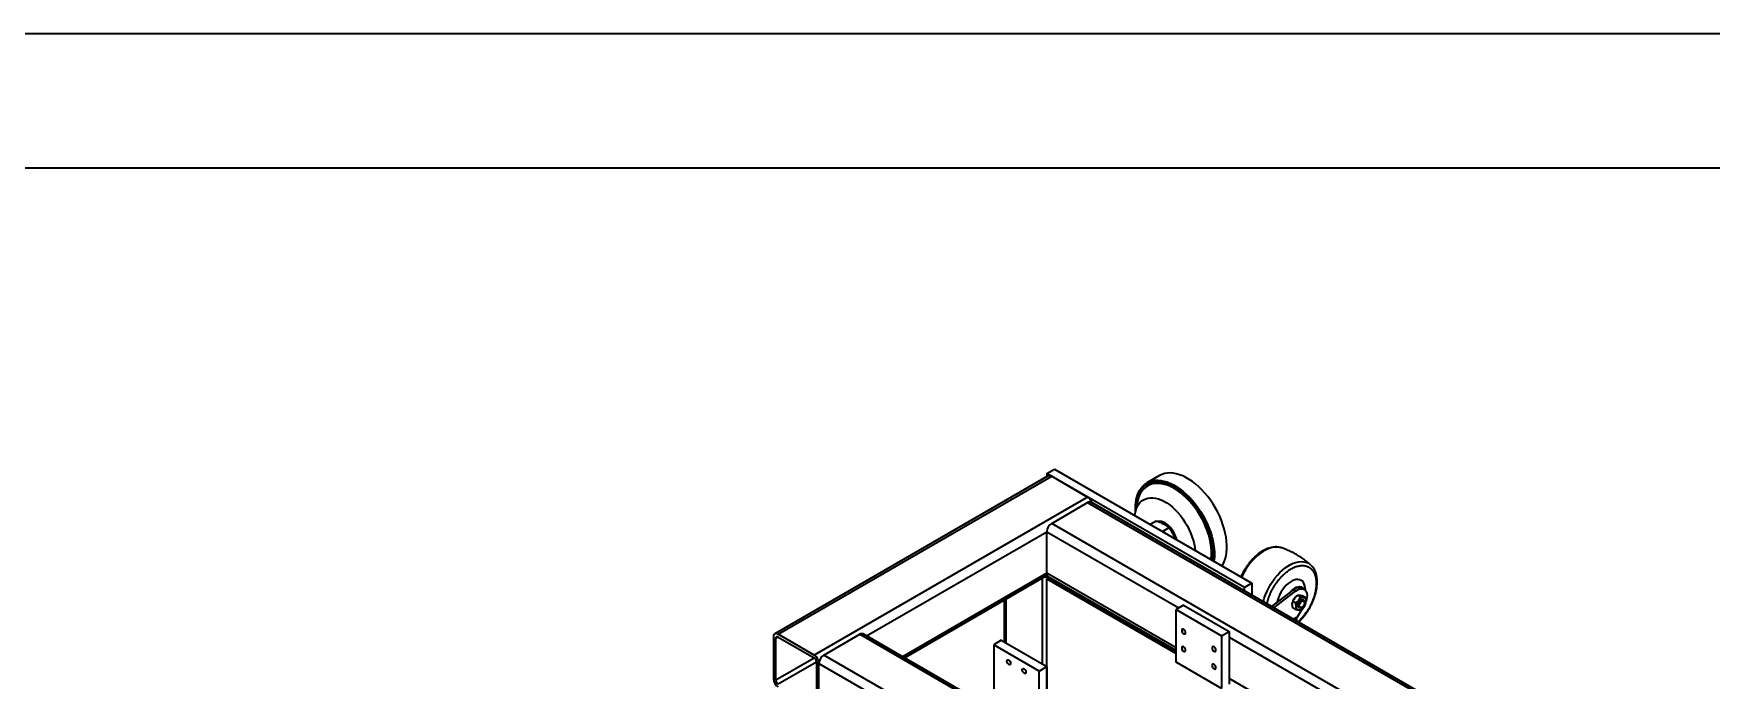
# Model space of a CAD drawing. Header units: millimetres. Extents: x 5960 to 13385, y 4099 to 9349.
# Drawn here: x 10098 to 11660, y 8748 to 9349 of the extents above; entities that cross this region are included whole.
import ezdxf

# ---------------------------------------------------------------- set-up
doc = ezdxf.new("R2010")
doc.units = ezdxf.units.MM
doc.layers.add('粗实线', color=7, linetype='Continuous', lineweight=35)

msp = doc.modelspace()

# ---------------------------------------------------------------- linework, layer by layer
at = {"color": 7, "linetype": 'Continuous', "lineweight": 35}
for p, q in [((11042.777, 8937.821), (10788.218, 8790.867)), ((10791.418, 8790.55), (11045.976, 8937.504)), ((11041.451, 8940.116), (11048.522, 8944.198)), ((11041.451, 8940.116), (11041.451, 8937.055)), ((11225.299, 8833.983), (11041.451, 8940.116)), ((11045.976, 8937.504), (11079.352, 8918.237)), ((11048.522, 8944.198), (11232.37, 8838.065)), ((11146.268, 8938.197), (11134.601, 8931.462)), ((11079.352, 8918.237), (10824.793, 8771.283)), ((11045.976, 8893.744), (11079.352, 8913.012)), ((11079.352, 8913.012), (12691.555, 7982.306)), ((12694.755, 7982.623), (11082.552, 8913.328)), ((11125.847, 8914.065), (11123.745, 8903.908)), ((11123.829, 8907.654), (11123.829, 8906.838)), ((12658.18, 7963.039), (11045.976, 8893.744)), ((11143.084, 8895.928), (11137.61, 8892.769)), ((11149.042, 8886.169), (11155.306, 8889.785)), ((11041.451, 8847.365), (11041.451, 8885.906)), ((11159.523, 8882.414), (11160.589, 8879.503)), ((10908.876, 8768.667), (11041.858, 8845.435)), ((11042.512, 8842.752), (11041.451, 8842.139)), ((11041.451, 8842.139), (11161.659, 8772.745)), ((11041.451, 8703.358), (11041.451, 8842.139)), ((11042.512, 8842.752), (11161.659, 8773.969)), ((11042.777, 8844.435), (11161.659, 8775.806)), ((11287.239, 8854.927), (11287.424, 8854.751)), ((11070.795, 8827.673), (11071.879, 8827.047)), ((11232.37, 8838.065), (11225.299, 8833.983)), ((11225.299, 8830.922), (11225.299, 8833.983)), ((11232.37, 8838.065), (11232.37, 8826.84)), ((11267.638, 8829.476), (11250.651, 8816.287)), ((11252.772, 8815.062), (11272.88, 8830.675)), ((11270.759, 8831.9), (11267.638, 8829.476)), ((11272.88, 8830.675), (11270.759, 8831.9)), ((11275.152, 8826.834), (11274.442, 8826.423)), ((11277.479, 8825.492), (11275.154, 8826.834)), ((11280.942, 8832.375), (11278.821, 8833.599)), ((11279.75, 8826.423), (11282.076, 8825.081)), ((11282.044, 8831.473), (11282.044, 8832.036)), ((11001.676, 8822.238), (11001.676, 8783.447)), ((11081.226, 8820.402), (11081.226, 8822.238)), ((11168.73, 8817.655), (11161.659, 8813.573)), ((11161.659, 8813.573), (11204.086, 8789.081)), ((11161.659, 8764.581), (11161.659, 8813.573)), ((11168.73, 8817.655), (11211.157, 8793.163)), ((11272.883, 8819.774), (11270.558, 8821.117)), ((11272.883, 8813.646), (11270.558, 8814.988)), ((11279.061, 8814.244), (11274.397, 8806.536)), ((11276.191, 8815.489), (11276.544, 8815.284)), ((11277.481, 8813.235), (11278.191, 8813.646)), ((11278.544, 8815.483), (11278.898, 8815.687)), ((11280.544, 8822.213), (11280.19, 8822.417)), ((11281.372, 8819.973), (11281.372, 8820.381)), ((11204.086, 8789.081), (11211.157, 8793.163)), ((11211.157, 8793.163), (11211.157, 8744.17)), ((11274.397, 8806.536), (11270.97, 8804.557)), ((10786.893, 8787.937), (10786.893, 8749.396)), ((10789.155, 8748.09), (10789.155, 8786.631)), ((10824.793, 8771.283), (10791.418, 8790.55)), ((10791.418, 8787.937), (10824.793, 8768.67)), ((10833.844, 8771.283), (10867.22, 8790.55)), ((10867.22, 8790.55), (12479.423, 7859.845)), ((12482.623, 7860.162), (10870.42, 8790.867)), ((10999.025, 8784.978), (10991.954, 8780.895)), ((11034.38, 8756.403), (10991.954, 8780.895)), ((10991.954, 8780.895), (10991.954, 8731.903)), ((10999.025, 8784.978), (11041.451, 8760.485)), ((11204.086, 8789.081), (11204.086, 8740.088)), ((10827.056, 8764.751), (10827.056, 8726.21)), ((10829.319, 8724.904), (10829.319, 8763.445)), ((10829.319, 8763.445), (12441.522, 7832.739)), ((12446.048, 7840.578), (10833.844, 8771.283)), ((11204.086, 8740.088), (11161.659, 8764.581)), ((11034.38, 8756.403), (11041.451, 8760.485)), ((11034.38, 8707.44), (11034.38, 8756.403)), ((11041.451, 8760.485), (11041.451, 8711.493))]:
    msp.add_line(p, q, dxfattribs=at)
at = {"color": 8, "linetype": 'Continuous', "lineweight": 35}
for p, q in [((10873.62, 8789.019), (11041.451, 8885.906)), ((11041.451, 8885.906), (11164.204, 8815.042)), ((11041.451, 8847.365), (10907.001, 8769.749)), ((11036.926, 8842.588), (11036.926, 8763.098)), ((11161.659, 8777.971), (11041.451, 8847.365)), ((11045.976, 8840.751), (11045.976, 8842.588)), ((11003.55, 8782.365), (11003.55, 8823.321)), ((11079.352, 8823.321), (11079.352, 8821.484)), ((10791.418, 8787.937), (10789.155, 8786.631)), ((11211.157, 8787.937), (11534.551, 8601.246)), ((10789.155, 8748.09), (10824.799, 8768.667)), ((10827.056, 8764.744), (10791.418, 8744.171)), ((11501.17, 8581.975), (11211.157, 8749.396))]:
    msp.add_line(p, q, dxfattribs=at)
at = {"color": 7, "linetype": 'Continuous', "lineweight": 35, "flags": 128}
for points in [[(11123.829, 8907.654), (11123.867, 8909.572), (11124.131, 8912.915), (11124.645, 8916.078), (11125.404, 8919.038), (11126.403, 8921.775), (11127.636, 8924.271), (11129.094, 8926.508), (11130.767, 8928.472), (11132.644, 8930.148), (11134.712, 8931.526), (11136.957, 8932.595), (11139.363, 8933.35), (11141.915, 8933.783), (11144.594, 8933.894), (11147.382, 8933.68), (11150.261, 8933.143), (11153.21, 8932.287), (11156.209, 8931.118), (11159.239, 8929.643), (11162.278, 8927.874), (11165.306, 8925.821), (11168.301, 8923.499), (11171.244, 8920.924), (11174.114, 8918.113), (11176.891, 8915.086), (11179.558, 8911.863), (11182.095, 8908.466), (11184.485, 8904.919), (11186.712, 8901.245), (11188.76, 8897.471), (11190.616, 8893.62), (11192.267, 8889.721), (11193.702, 8885.799), (11194.911, 8881.882), (11195.885, 8877.995), (11196.618, 8874.166), (11197.105, 8870.421), (11197.343, 8866.785), (11197.33, 8863.283), (11197.066, 8859.94), (11196.875, 8858.556)], [(11204.513, 8854.146), (11205.228, 8855.319), (11206.461, 8857.815), (11207.461, 8860.553), (11208.22, 8863.513), (11208.733, 8866.675), (11208.997, 8870.019), (11209.01, 8873.521), (11208.772, 8877.156), (11208.285, 8880.902), (11207.552, 8884.73), (11206.578, 8888.617), (11205.369, 8892.535), (11203.935, 8896.456), (11202.283, 8900.356), (11200.427, 8904.206), (11198.379, 8907.981), (11196.152, 8911.654), (11193.762, 8915.202), (11191.225, 8918.598), (11188.559, 8921.821), (11185.781, 8924.849), (11182.911, 8927.659), (11179.968, 8930.234), (11176.973, 8932.556), (11173.945, 8934.609), (11170.906, 8936.379), (11167.877, 8937.853), (11164.877, 8939.022), (11161.928, 8939.878), (11159.049, 8940.415), (11156.261, 8940.629), (11153.582, 8940.519), (11151.03, 8940.085), (11148.624, 8939.331), (11146.379, 8938.261), (11146.268, 8938.197)], [(11123.881, 8904.566), (11123.829, 8906.767), (11123.95, 8910.182), (11124.324, 8913.427), (11124.947, 8916.48), (11125.815, 8919.319), (11126.922, 8921.925), (11128.26, 8924.279), (11129.82, 8926.365), (11131.591, 8928.168), (11133.561, 8929.675), (11135.715, 8930.876), (11138.039, 8931.762), (11140.516, 8932.327), (11143.129, 8932.568), (11145.86, 8932.482), (11148.689, 8932.07), (11151.597, 8931.335), (11154.562, 8930.282), (11157.566, 8928.919), (11160.585, 8927.255), (11163.6, 8925.301), (11166.588, 8923.072), (11169.53, 8920.584), (11172.404, 8917.852), (11175.19, 8914.898), (11177.869, 8911.741), (11180.422, 8908.403), (11182.831, 8904.909), (11185.079, 8901.282), (11187.15, 8897.548), (11189.03, 8893.733), (11190.706, 8889.864), (11192.166, 8885.968), (11193.399, 8882.072), (11194.397, 8878.204), (11195.153, 8874.391), (11195.662, 8870.659), (11195.92, 8867.035), (11195.925, 8863.545), (11195.677, 8860.212), (11195.563, 8859.313)], [(11194.298, 8860.044), (11194.455, 8861.277), (11194.682, 8864.548), (11194.659, 8867.973), (11194.385, 8871.529), (11193.862, 8875.189), (11193.095, 8878.927), (11192.089, 8882.716), (11190.85, 8886.529), (11189.389, 8890.338), (11187.715, 8894.116), (11185.84, 8897.836), (11183.779, 8901.471), (11181.545, 8904.994), (11179.156, 8908.381), (11176.627, 8911.607), (11173.978, 8914.648), (11171.228, 8917.483), (11168.396, 8920.091), (11165.502, 8922.454), (11162.568, 8924.554), (11159.615, 8926.376), (11156.664, 8927.908), (11153.736, 8929.138), (11150.853, 8930.057), (11148.034, 8930.659), (11145.301, 8930.94), (11142.674, 8930.897), (11140.17, 8930.53), (11137.808, 8929.843), (11135.605, 8928.84), (11133.578, 8927.528), (11131.74, 8925.917), (11130.105, 8924.019), (11128.684, 8921.847), (11127.488, 8919.417), (11126.526, 8916.747), (11125.847, 8914.065)], [(11123.302, 8901.029), (11123.364, 8901.571), (11123.832, 8904.314), (11124.543, 8906.853), (11125.491, 8909.166), (11126.665, 8911.232), (11128.058, 8913.034), (11129.655, 8914.556), (11131.444, 8915.784), (11133.408, 8916.707), (11135.53, 8917.317), (11137.792, 8917.609), (11140.173, 8917.581), (11142.654, 8917.232), (11145.211, 8916.566), (11147.822, 8915.588), (11150.465, 8914.308), (11153.116, 8912.735), (11155.753, 8910.885), (11158.351, 8908.774), (11160.888, 8906.419), (11163.341, 8903.842), (11165.69, 8901.066), (11167.913, 8898.114), (11169.991, 8895.012), (11171.906, 8891.789), (11173.641, 8888.472), (11175.18, 8885.09), (11176.511, 8881.674), (11177.62, 8878.252), (11178.5, 8874.856), (11179.141, 8871.515), (11179.51, 8868.581)], [(11162.261, 8878.538), (11161.98, 8879.665), (11161.262, 8881.847), (11160.323, 8884.013), (11159.186, 8886.115), (11157.875, 8888.105), (11156.419, 8889.939), (11154.852, 8891.576), (11153.207, 8892.979), (11151.522, 8894.118), (11149.835, 8894.966), (11148.182, 8895.505), (11146.602, 8895.723), (11145.129, 8895.614), (11144.703, 8895.515)], [(11145.403, 8895.315), (11145.895, 8895.314), (11147.475, 8895.097), (11149.128, 8894.558), (11150.815, 8893.71), (11152.5, 8892.571), (11154.145, 8891.168), (11154.882, 8890.437)], [(11259.142, 8871.148), (11259.018, 8871.185), (11258.962, 8871.202)], [(11282.044, 8832.036), (11281.971, 8833.594), (11281.65, 8835.512), (11281.079, 8837.214), (11280.268, 8838.665), (11279.233, 8839.839), (11277.996, 8840.712), (11276.579, 8841.267), (11275.01, 8841.493), (11273.32, 8841.386), (11271.542, 8840.949), (11269.711, 8840.189), (11267.861, 8839.121), (11266.029, 8837.766), (11264.251, 8836.151), (11262.561, 8834.307), (11260.993, 8832.269), (11259.576, 8830.078), (11258.338, 8827.776), (11257.304, 8825.409), (11256.493, 8823.021), (11255.921, 8820.659), (11255.861, 8820.332)], [(11267.638, 8829.476), (11269.067, 8831.042), (11270.581, 8832.382), (11272.14, 8833.462), (11273.704, 8834.252), (11275.231, 8834.734), (11276.683, 8834.893), (11278.022, 8834.727), (11279.213, 8834.239), (11280.225, 8833.442), (11281.032, 8832.357), (11281.063, 8832.303)], [(11278.821, 8833.599), (11278.126, 8833.923), (11276.829, 8834.194), (11275.402, 8834.12), (11273.885, 8833.704), (11272.322, 8832.956), (11270.759, 8831.9)], [(11272.88, 8830.675), (11274.443, 8831.732), (11276.006, 8832.479), (11277.523, 8832.896), (11278.951, 8832.97), (11280.247, 8832.698), (11281.374, 8832.09), (11282.3, 8831.162), (11282.997, 8829.941), (11283.444, 8828.464), (11283.63, 8826.772), (11283.548, 8824.916), (11283.201, 8822.95), (11282.785, 8821.474)], [(11278.19, 8822.219), (11277.357, 8821.593), (11276.597, 8820.732), (11275.979, 8819.713), (11275.557, 8818.626), (11275.37, 8817.569), (11275.433, 8816.634), (11275.741, 8815.906), (11276.191, 8815.489)], [(11278.544, 8815.483), (11278.122, 8815.276), (11277.317, 8815.097), (11276.62, 8815.244), (11276.094, 8815.702), (11275.786, 8816.43), (11275.723, 8817.364), (11275.911, 8818.422), (11276.333, 8819.508), (11276.951, 8820.527), (11277.71, 8821.388), (11278.544, 8822.015), (11278.544, 8822.015)], [(11278.897, 8815.687), (11278.094, 8815.378), (11277.377, 8815.412), (11276.826, 8815.785), (11276.498, 8816.458), (11276.431, 8817.357), (11276.631, 8818.384), (11277.077, 8819.429), (11277.72, 8820.378), (11278.49, 8821.128), (11279.305, 8821.599), (11280.075, 8821.738), (11280.718, 8821.531), (11281.164, 8821.001), (11281.364, 8820.204), (11281.297, 8819.228), (11280.969, 8818.178), (11280.418, 8817.167), (11279.701, 8816.305), (11278.897, 8815.687)], [(11278.544, 8822.015), (11279.378, 8822.351), (11280.137, 8822.367), (11280.755, 8822.062), (11281.177, 8821.462), (11281.364, 8820.621), (11281.372, 8820.381)], [(11170.498, 8792.14), (11170.363, 8792.999), (11169.98, 8793.882), (11169.407, 8794.656), (11168.73, 8795.202), (11168.054, 8795.437), (11167.48, 8795.325), (11167.097, 8794.884), (11166.962, 8794.181), (11167.097, 8793.322), (11167.48, 8792.438), (11168.054, 8791.665), (11168.73, 8791.119), (11169.407, 8790.884), (11169.98, 8790.995), (11170.363, 8791.436), (11170.498, 8792.14)], [(11170.498, 8775.809), (11170.363, 8776.668), (11169.98, 8777.551), (11169.407, 8778.325), (11168.73, 8778.871), (11168.054, 8779.106), (11167.48, 8778.994), (11167.097, 8778.553), (11166.962, 8777.85), (11167.097, 8776.991), (11167.48, 8776.108), (11168.054, 8775.334), (11168.73, 8774.788), (11169.407, 8774.553), (11169.98, 8774.664), (11170.363, 8775.105), (11170.498, 8775.809)], [(11198.782, 8775.811), (11198.648, 8776.67), (11198.264, 8777.554), (11197.691, 8778.327), (11197.014, 8778.873), (11196.338, 8779.109), (11195.764, 8778.997), (11195.381, 8778.556), (11195.247, 8777.853), (11195.381, 8776.994), (11195.764, 8776.11), (11196.338, 8775.337), (11197.014, 8774.791), (11197.691, 8774.556), (11198.264, 8774.667), (11198.648, 8775.108), (11198.782, 8775.811)], [(11007.863, 8763.545), (11007.729, 8762.842), (11007.346, 8762.401), (11006.772, 8762.289), (11006.096, 8762.525), (11005.419, 8763.071), (11004.846, 8763.844), (11004.462, 8764.728), (11004.328, 8765.586), (11004.462, 8766.29), (11004.846, 8766.731), (11005.419, 8766.842), (11006.096, 8766.607), (11006.772, 8766.061), (11007.346, 8765.288), (11007.729, 8764.404), (11007.863, 8763.545)], [(11198.782, 8759.481), (11198.648, 8760.34), (11198.264, 8761.223), (11197.691, 8761.997), (11197.014, 8762.543), (11196.338, 8762.778), (11195.764, 8762.666), (11195.381, 8762.225), (11195.247, 8761.522), (11195.381, 8760.663), (11195.764, 8759.779), (11196.338, 8759.006), (11197.014, 8758.46), (11197.691, 8758.225), (11198.264, 8758.336), (11198.648, 8758.777), (11198.782, 8759.481)], [(11022.006, 8755.381), (11021.871, 8754.678), (11021.488, 8754.237), (11020.914, 8754.125), (11020.238, 8754.361), (11019.561, 8754.906), (11018.988, 8755.68), (11018.605, 8756.564), (11018.47, 8757.422), (11018.605, 8758.126), (11018.988, 8758.567), (11019.561, 8758.678), (11020.238, 8758.443), (11020.914, 8757.897), (11021.488, 8757.124), (11021.871, 8756.24), (11022.006, 8755.381)]]:
    msp.add_lwpolyline(points, dxfattribs=at)
at = {"color": 8, "linetype": 'Continuous', "lineweight": 35, "flags": 128}
for points in [[(11258.962, 8871.202), (11256.922, 8871.625), (11254.694, 8871.74), (11252.356, 8871.529), (11249.932, 8870.993), (11247.445, 8870.138), (11244.921, 8868.972), (11242.384, 8867.508), (11239.86, 8865.759), (11237.373, 8863.743), (11234.949, 8861.48), (11232.611, 8858.993), (11230.383, 8856.305), (11228.287, 8853.445), (11226.344, 8850.44), (11224.573, 8847.32), (11222.991, 8844.117), (11222.762, 8843.612)], [(11242.911, 8820.755), (11242.927, 8820.818), (11243.854, 8824.08), (11245.011, 8827.355), (11246.388, 8830.61), (11247.969, 8833.814), (11249.741, 8836.934), (11251.684, 8839.938), (11253.78, 8842.799), (11256.008, 8845.486), (11258.346, 8847.973), (11260.77, 8850.236), (11263.256, 8852.252), (11265.781, 8854.001), (11268.318, 8855.466), (11270.842, 8856.631), (11273.328, 8857.486), (11275.753, 8858.022), (11278.09, 8858.234), (11280.318, 8858.119), (11282.414, 8857.679), (11284.358, 8856.917), (11286.129, 8855.843), (11287.239, 8854.927)]]:
    msp.add_lwpolyline(points, dxfattribs=at)
at = {"color": 7, "linetype": 'Continuous', "lineweight": 35}
for centre, radius, start, end in [((11044.102, 8934.887), 3.219, 54.382423, 114.307119), ((11074.007, 8909.91), 9.895, 16.970983, 57.303846), ((11081.227, 8910.395), 3.219, 65.692881, 125.617577), ((11051.276, 8885.459), 9.836, 122.605478, 177.394522), ((11135.639, 8872.027), 26.632, 15.359146, 40.412711), ((11041.451, 8854.474), 10.805, 258.009377, 281.990623), ((11044.587, 8847.019), 3.155, 173.701153, 234.986667), ((11074.392, 8834.489), 7.715, 218.811746, 261.193631), ((11075.437, 8832.904), 6.853, 238.722008, 262.26306), ((11279.813, 8818.004), 9.977, 140.227928, 177.360713), ((11278.814, 8819.179), 8.461, 121.112699, 142.020918), ((11280.843, 8818.954), 5.933, 93.429538, 146.565085), ((11279.965, 8822.066), 2.858, 350.748121, 79.453222), ((11276.415, 8815.84), 2.858, 170.748121, 259.453222), ((11283.56, 8815.84), 9.977, 140.227928, 177.360713), ((11275.537, 8818.952), 5.933, 273.429538, 326.565085), ((11279.356, 8820.643), 1.961, 64.824192, 126.486266), ((11272.82, 8822.066), 9.977, 320.227928, 357.360713), ((10789.651, 8788.384), 2.795, 50.796715, 189.214037), ((10790.535, 8786.854), 1.397, 50.796715, 189.214037), ((10869.095, 8787.933), 3.219, 65.692881, 125.617577), ((10819.494, 8762.998), 9.836, 2.605478, 57.394522), ((10822.144, 8764.527), 4.918, 2.605478, 57.394522), ((10839.144, 8762.998), 9.836, 122.605478, 177.394522), ((10796.718, 8749.843), 9.836, 182.605478, 237.394522), ((10794.068, 8748.314), 4.918, 182.605478, 237.394522)]:
    msp.add_arc(centre, radius, start, end, dxfattribs=at)
msp.add_ellipse((11242.264, 8796.004), major_axis=(24.669, 39.933), ratio=0.55645067, start_param=5.21116076, end_param=5.29555433, dxfattribs=at)
for points, knots in [([(11143.084, 8895.928), (11144.313, 8895.559), (11146.788, 8894.816), (11148.934, 8893.828), (11150.015, 8893.33)], [0, 0, 0, 0, 0.49653037, 1, 1, 1, 1]), ([(11150.015, 8893.33), (11150.997, 8892.792), (11152.976, 8891.708), (11154.525, 8890.429), (11155.306, 8889.785)], [0, 0, 0, 0, 0.49585378, 1, 1, 1, 1]), ([(11155.306, 8889.785), (11156.091, 8888.636), (11157.673, 8886.321), (11158.904, 8883.722), (11159.523, 8882.414)], [0, 0, 0, 0, 0.49653037, 1, 1, 1, 1]), ([(11257.379, 8871.538), (11256.99, 8871.614), (11255.888, 8871.829), (11253.974, 8871.861), (11251.658, 8871.659), (11249.267, 8871.15), (11246.826, 8870.352), (11244.357, 8869.265), (11241.885, 8867.903), (11239.436, 8866.28), (11237.032, 8864.414), (11234.694, 8862.325), (11232.441, 8860.031), (11230.29, 8857.555), (11228.261, 8854.918), (11226.365, 8852.143), (11224.628, 8849.252), (11223.173, 8846.538), (11222.385, 8844.772), (11222.05, 8844.023)], [0, 0, 0, 0, 0.03204747, 0.09065947, 0.1501914, 0.21067937, 0.27197993, 0.33385039, 0.39604065, 0.45835199, 0.52063074, 0.58282582, 0.64492187, 0.70692465, 0.7688515, 0.83072572, 0.89257356, 0.95442267, 1, 1, 1, 1]), ([(11258.922, 8871.18), (11258.727, 8871.251), (11258.318, 8871.4), (11257.878, 8871.46), (11257.649, 8871.491)], [0, 0, 0, 0, 0.47909552, 1, 1, 1, 1]), ([(11287.257, 8854.903), (11287.22, 8854.94), (11286.058, 8856.088), (11283.559, 8858.154), (11279.761, 8861.062), (11275.741, 8863.697), (11271.558, 8866.077), (11267.224, 8868.166), (11263.072, 8869.877), (11260.331, 8870.745), (11259.113, 8871.13)], [0, 0, 0, 0, 0.00472508, 0.15028824, 0.29636236, 0.44278612, 0.5894166, 0.73611655, 0.88271754, 1, 1, 1, 1]), ([(11275.757, 8801.793), (11276.044, 8802.055), (11277.104, 8803.022), (11278.851, 8804.906), (11280.974, 8807.417), (11282.968, 8810.097), (11284.823, 8812.905), (11286.522, 8815.822), (11288.051, 8818.822), (11289.397, 8821.881), (11290.549, 8824.974), (11291.495, 8828.074), (11292.227, 8831.158), (11292.735, 8834.201), (11293.012, 8837.179), (11293.052, 8840.066), (11292.85, 8842.839), (11292.402, 8845.47), (11291.707, 8847.931), (11290.771, 8850.197), (11289.592, 8852.221), (11288.475, 8853.73), (11287.679, 8854.461), (11287.428, 8854.692)], [0, 0, 0, 0, 0.01873308, 0.0692191, 0.1196324, 0.16998872, 0.22030785, 0.27061153, 0.32092246, 0.37125675, 0.42163738, 0.47208777, 0.52263038, 0.57328476, 0.62406389, 0.67496743, 0.72597052, 0.77698593, 0.82785364, 0.87835789, 0.92824858, 0.97732215, 1, 1, 1, 1]), ([(11270.558, 8821.117), (11270.706, 8821.604), (11271.008, 8822.595), (11271.609, 8823.694), (11272.051, 8824.265), (11272.145, 8824.386)], [0, 0, 0, 0, 0.43238848, 0.87956121, 1, 1, 1, 1]), ([(11272.145, 8824.386), (11272.688, 8824.955), (11273.587, 8825.896), (11274.71, 8826.569), (11275.154, 8826.834)], [0, 0, 0, 0, 0.60463549, 1, 1, 1, 1]), ([(11275.154, 8826.834), (11275.302, 8826.902), (11275.605, 8827.04), (11276.206, 8827.08), (11276.647, 8827.046), (11276.741, 8827.039)], [0, 0, 0, 0, 0.43238846, 0.8795612, 1, 1, 1, 1]), ([(11275.892, 8822.223), (11276.318, 8822.859), (11277.023, 8823.913), (11277.35, 8825.044), (11277.479, 8825.492)], [0, 0, 0, 0, 0.60463547, 1, 1, 1, 1]), ([(11276.741, 8827.039), (11277.284, 8826.962), (11278.183, 8826.834), (11279.306, 8826.54), (11279.75, 8826.423)], [0, 0, 0, 0, 0.60463546, 1, 1, 1, 1]), ([(11277.479, 8825.492), (11277.96, 8825.368), (11278.938, 8825.116), (11279.924, 8824.933), (11280.39, 8824.886), (11280.488, 8824.876)], [0, 0, 0, 0, 0.43238847, 0.87956121, 1, 1, 1, 1]), ([(11280.488, 8824.876), (11280.914, 8824.866), (11281.619, 8824.851), (11281.946, 8825.016), (11282.076, 8825.081)], [0, 0, 0, 0, 0.60463547, 1, 1, 1, 1]), ([(11282.076, 8825.081), (11282.242, 8824.565), (11282.579, 8823.517), (11282.772, 8822.348), (11282.784, 8821.736), (11282.787, 8821.606)], [0, 0, 0, 0, 0.43238847, 0.87956121, 1, 1, 1, 1]), ([(11269.846, 8818.463), (11269.905, 8819.075), (11270.002, 8820.088), (11270.4, 8820.825), (11270.558, 8821.117)], [0, 0, 0, 0, 0.60463546, 1, 1, 1, 1]), ([(11270.558, 8814.988), (11270.391, 8815.504), (11270.054, 8816.552), (11269.861, 8817.721), (11269.849, 8818.333), (11269.846, 8818.463)], [0, 0, 0, 0, 0.43238848, 0.87956121, 1, 1, 1, 1]), ([(11272.883, 8819.774), (11273.364, 8820.07), (11274.342, 8820.671), (11275.328, 8821.547), (11275.793, 8822.104), (11275.892, 8822.223)], [0, 0, 0, 0, 0.43238847, 0.87956121, 1, 1, 1, 1]), ([(11273.594, 8816.299), (11273.535, 8816.98), (11273.438, 8818.105), (11273.04, 8819.301), (11272.883, 8819.774)], [0, 0, 0, 0, 0.60463547, 1, 1, 1, 1]), ([(11272.883, 8813.646), (11273.049, 8813.969), (11273.387, 8814.628), (11273.58, 8815.575), (11273.592, 8816.173), (11273.594, 8816.299)], [0, 0, 0, 0, 0.43238847, 0.87956121, 1, 1, 1, 1]), ([(11275.892, 8813.03), (11275.349, 8813.107), (11274.45, 8813.235), (11273.327, 8813.529), (11272.883, 8813.646)], [0, 0, 0, 0, 0.60463547, 1, 1, 1, 1]), ([(11277.479, 8813.235), (11277.331, 8813.167), (11277.029, 8813.029), (11276.427, 8812.989), (11275.986, 8813.023), (11275.892, 8813.03)], [0, 0, 0, 0, 0.43238847, 0.87956121, 1, 1, 1, 1])]:
    msp.add_open_spline(points, degree=3, knots=knots, dxfattribs=at)
at = {"color": 8, "linetype": 'Continuous', "lineweight": 35}
for points, knots in [([(11246.317, 8818.789), (11246.323, 8818.818), (11246.399, 8819.191), (11246.571, 8819.916), (11246.836, 8820.962), (11247.13, 8822.013), (11247.45, 8823.066), (11247.797, 8824.122), (11248.066, 8824.886), (11248.347, 8825.652), (11248.678, 8826.522), (11249.152, 8827.679), (11249.603, 8828.711), (11250.072, 8829.735), (11250.567, 8830.761), (11251.132, 8831.865), (11251.64, 8832.813), (11252.135, 8833.697), (11252.633, 8834.552), (11253.146, 8835.398), (11253.673, 8836.234), (11254.213, 8837.059), (11254.585, 8837.606), (11254.793, 8837.906), (11254.865, 8838.009), (11255.33, 8838.674), (11256.099, 8839.726), (11257.165, 8841.088), (11258.158, 8842.282), (11259.001, 8843.235), (11259.677, 8843.967), (11260.181, 8844.497), (11260.69, 8845.016), (11261.204, 8845.524), (11261.722, 8846.021), (11262.081, 8846.354), (11262.346, 8846.596), (11262.655, 8846.875), (11263.113, 8847.279), (11263.684, 8847.764), (11264.26, 8848.238), (11264.938, 8848.772), (11266.449, 8849.914), (11267.749, 8850.717), (11268.786, 8851.358)], [0, 0, 0, 0, 0.00226389, 0.02931665, 0.0563694, 0.08342215, 0.11047489, 0.13752762, 0.16458033, 0.16923678, 0.19644114, 0.23153166, 0.25855346, 0.27646047, 0.31127665, 0.33892734, 0.36371592, 0.38687105, 0.41002626, 0.43318151, 0.45633674, 0.47949189, 0.50264692, 0.50295923, 0.50527303, 0.51157077, 0.56032994, 0.59773755, 0.63527124, 0.67242459, 0.69045964, 0.70849468, 0.72653203, 0.7445865, 0.76264093, 0.78069525, 0.7818014, 0.79005811, 0.81258903, 0.82879291, 0.84828877, 0.87107654, 0.89715612, 1, 1, 1, 1]), ([(11268.786, 8851.358), (11270.038, 8852.014), (11272.544, 8853.327), (11275.474, 8854.15), (11277.589, 8854.472), (11278.964, 8854.56), (11280.296, 8854.523), (11281.58, 8854.361), (11282.569, 8854.132), (11283.289, 8853.906), (11283.764, 8853.734), (11284.229, 8853.542), (11284.634, 8853.354), (11285.127, 8853.1), (11285.653, 8852.794), (11286.182, 8852.435), (11286.682, 8852.06), (11287.181, 8851.642), (11287.649, 8851.193), (11288.017, 8850.804), (11288.307, 8850.475), (11288.595, 8850.121), (11288.874, 8849.754), (11289.143, 8849.373), (11289.331, 8849.085), (11289.555, 8848.726), (11289.831, 8848.255), (11290.25, 8847.446), (11290.635, 8846.569), (11290.98, 8845.637), (11291.268, 8844.723), (11291.541, 8843.669), (11291.785, 8842.462), (11291.982, 8841.094), (11292.115, 8839.555), (11292.178, 8837.367), (11292.03, 8834.496), (11291.631, 8831.785), (11291.242, 8829.889), (11291.002, 8828.848), (11290.735, 8827.802), (11290.442, 8826.751), (11290.121, 8825.697), (11289.775, 8824.642), (11289.505, 8823.878), (11289.225, 8823.112), (11288.893, 8822.242), (11288.42, 8821.085), (11287.969, 8820.053), (11287.5, 8819.029), (11287.005, 8818.003), (11286.44, 8816.899), (11285.931, 8815.951), (11285.437, 8815.067), (11284.938, 8814.212), (11284.426, 8813.366), (11283.899, 8812.53), (11283.358, 8811.704), (11282.987, 8811.158), (11282.779, 8810.858), (11282.707, 8810.754), (11282.242, 8810.09), (11281.473, 8809.037), (11280.407, 8807.676), (11279.413, 8806.482), (11278.571, 8805.528), (11277.895, 8804.797), (11277.391, 8804.267), (11276.882, 8803.748), (11276.368, 8803.24), (11275.85, 8802.743), (11275.491, 8802.41), (11275.267, 8802.206), (11275.218, 8802.162), (11275.179, 8802.127)], [0, 0, 0, 0, 0.0561171, 0.1122342, 0.13470139, 0.15716857, 0.17963576, 0.20210295, 0.22457014, 0.23372497, 0.24287981, 0.25203467, 0.26118957, 0.26731523, 0.28248243, 0.29458189, 0.30237559, 0.31663346, 0.32997532, 0.33726615, 0.34522844, 0.35324245, 0.36125641, 0.36927032, 0.37728416, 0.37880699, 0.39071129, 0.40476055, 0.42369933, 0.43671799, 0.45133336, 0.46754539, 0.48535397, 0.50475904, 0.52576049, 0.54835821, 0.59110479, 0.63385142, 0.64607176, 0.6582921, 0.67051243, 0.68273276, 0.69495309, 0.70717342, 0.71939373, 0.72149716, 0.73378597, 0.74963715, 0.76184351, 0.7699325, 0.78565975, 0.79815019, 0.80934775, 0.81980744, 0.83026717, 0.84072691, 0.85118665, 0.86164635, 0.872106, 0.87224708, 0.87329227, 0.8761371, 0.89816271, 0.91506057, 0.93201538, 0.94879838, 0.95694522, 0.96509205, 0.97323993, 0.98139553, 0.98955112, 0.99770667, 0.99820634, 1, 1, 1, 1])]:
    msp.add_open_spline(points, degree=3, knots=knots, dxfattribs=at)
at = {"layer": '粗实线'}
for p, q in [((5959.611, 9349.346), (13384.611, 9349.346)), ((6334.611, 9224.346), (13259.611, 9224.346))]:
    msp.add_line(p, q, dxfattribs=at)

doc.saveas('drawing.dxf')
